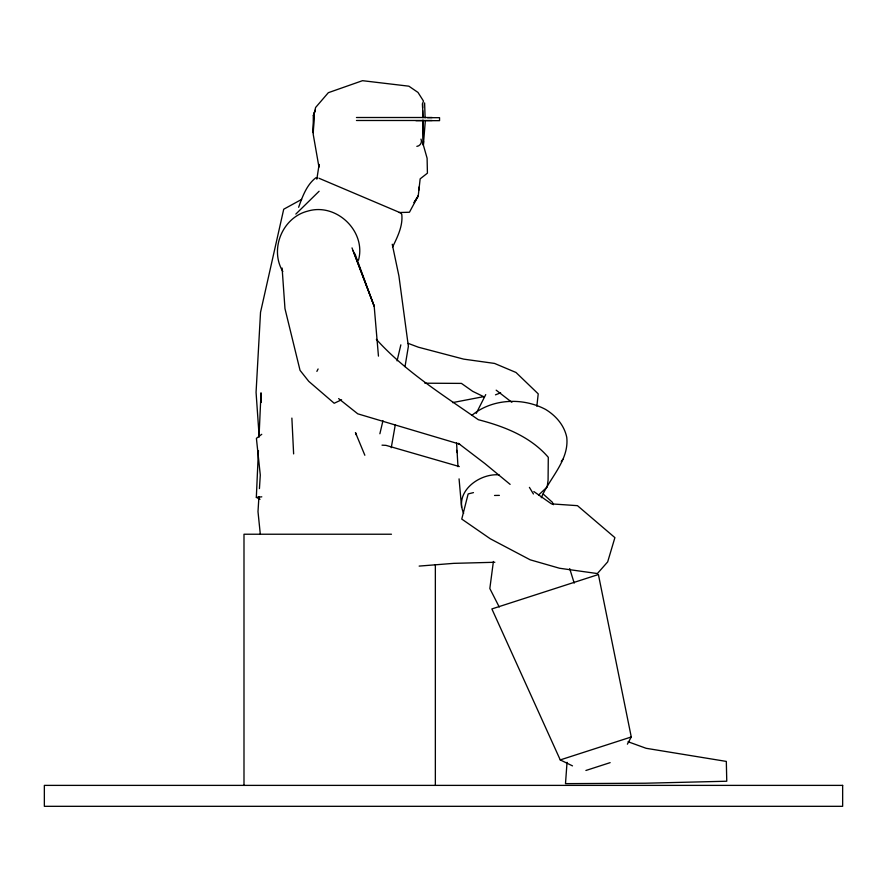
<?xml version="1.0" encoding="UTF-8"?>
<svg xmlns="http://www.w3.org/2000/svg" width="887" height="887" viewBox="0 0 887 887"><rect width="100%" height="100%" fill="white"/><g stroke="black" fill="none" stroke-linecap="round" stroke-linejoin="round"><path stroke-width="1.33" d="M457.98 466.651L456.572 442.935M463.657 513.329C453.911 491.886 479.313 473.093 499.159 474.867M260.013 499.281L256.332 497.374L258.427 450.596M259.037 436.836L261.011 392.83L261.221 402.454M319.043 165.725L319.12 164.439L316.836 179.196M423.576 141.321L423.354 145.036L427.102 158.23L427.423 173.165L420.15 178.864L418.254 195.85L409.45 212.248L399.061 212.536M258.926 496.731L257.995 511.622L260.301 534.162M259.436 488.604L260.29 475.055L256.41 438.355L261.754 434.297M567.037 762.31L565.496 783.642L645.337 783.221L726.763 781.225L726.32 761.412L646.124 748.295L628.063 741.743M425.239 121.863L423.354 145.036L423.299 142.386M418.897 190.062L419.263 186.713M536.846 406.246L538.221 393.861L516.012 372.485L494.547 363.426L463.701 359.135L418.376 347.205L408.197 343.38M358.481 260.224C366.453 231.374 336.395 202.502 307.844 211.095C282.51 217.382 269.36 249.125 282.831 271.489M493.405 561.471L489.835 588.536L499.237 607.018M282.11 268.051L284.971 308.632L300.039 370.345L308.765 381.355L334.188 403.252L341.584 399.782M405.015 366.619L408.375 346.362L398.906 275.901L392.242 244.247M391.256 447.724L395.303 424.696M379.88 433.765L382.951 420.715M397.066 360.865L400.846 344.855M298.62 207.27C302.456 196.703 306.58 184.917 315.772 177.832L317.646 177.677M541.292 497.74C549.63 477.893 569.266 460.464 566.76 437.346C564.265 425.305 555.938 415.726 545.627 409.45C522.698 397.243 492.074 398.585 471.806 415.415M422.6 107.804L422.522 103.668L423.487 101.063L417.999 92.436L408.874 86.183L362.506 80.684L328.334 92.691L315.617 107.471L314.042 114.013L313.233 134.436L318.976 167.155M316.881 371.398L318.1 368.97M476.23 413.397L485.732 394.604M627.397 744.171L631.267 736.975L598.403 574.532L491.875 608.937L560.251 759.915L572.492 765.88M392.531 247.129C397.454 237.029 403.075 225.875 401.778 214.344L400.591 212.891L319.054 178.287M561.283 461.473L562.901 459.3M295.826 214.089L319.098 191.248M538.586 495.035L547.179 486.996L548.077 480.2L548.288 457.315C530.415 436.526 504.215 426.392 478.315 419.706C442.979 394.926 405.459 371.609 376.354 339.355M301.624 199.42L283.718 209.221L260.523 312.335L256.066 392.32L259.181 436.87M495.489 394.826L500.634 392.852M560.251 759.915L631.267 736.975M585.897 770.481L610.145 762.643M473.458 492.618L468.148 493.926L461.761 519.072L490.267 538.764L530.193 559.819L559.52 568.245L597.372 573.556L607.673 561.892L614.902 537.633L577.47 505.668L551.481 503.883L533.841 491.553M452.558 402.609L483.493 396.677M256.332 497.374L261.798 496.831M416.846 146.366C420.205 146.111 422.511 142.153 420.992 139.115M419.152 566.094L453.678 563.356L494.835 562.269M494.536 495.456L499.37 495.378M356.452 117.505L432.102 117.505M427.467 117.683L439.553 117.683L439.553 120.665L415.925 120.665M356.452 120.488L432.102 120.488M391.466 534.229L243.992 534.229L243.992 785.383M424.84 383.206L461.428 383.395L472.671 391.322L484.435 397.032M382.02 445.163L385.978 445.363L459.3 466.551M496.166 390.169L511.866 402.299M338.634 398.596L357.749 413.819L459.632 444.143L458.435 443.367L484.934 463.591L510.125 484.369M543.143 493.981L552.357 502.253L553.399 504.692M529.406 487.373L533.431 493.981M364.845 455.253L355.454 432.612L356.485 435.129M352.006 247.883L374.181 306.17L378.45 356.119M353.137 250.833L374.181 306.17L354.933 253.771M456.539 450.352L457.359 452.725M569.687 568.589L574.211 583.114M459.067 478.869L461.595 507.397M291.878 418.087L293.63 453.9M422.522 103.668L422.999 117.716M423.088 120.277L423.354 145.036L422.855 120.222M424.607 102.914L425.106 117.805M422.655 110.565L422.8 117.461M435.351 564.587L435.351 785.383M313.311 115.51L313.189 132.884L314.042 114.013L315.184 110.265L313.311 115.51M418.254 195.861L414.029 202.646L418.254 195.85M842.65 785.383L44.35 785.383L44.35 806.316L842.65 806.316L842.65 785.383"/></g></svg>
